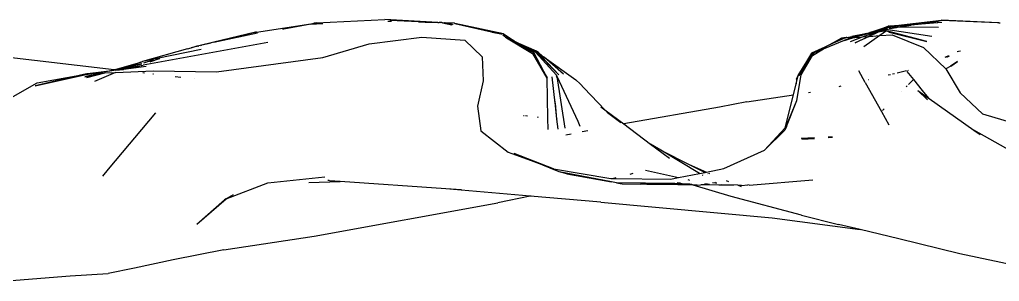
# Model space of a CAD drawing. Header units: millimetres. Extents: x -41292 to 298682, y -22072 to 33155.
# Drawn here: x 34434.6 to 34629.6, y 1735.8 to 1787.9 of the extents above; entities that cross this region are included whole.
import ezdxf

# ---------------------------------------------------------------- set-up
doc = ezdxf.new("R2010")
doc.units = ezdxf.units.MM

# ---------------------------------------------------------------- blocks, each defined once
blk = doc.blocks.new('AHSISHEUD')
for p, q in [((35109.14, 19433.54), (35119.98, 19435.21)), ((35114.6, 19434.22), (35119.98, 19435.21)), ((35122.24, 19435.2), (35119.97, 19435.04)), ((35119.98, 19435.21), (35120.33, 19435.28)), ((35120.33, 19435.28), (35120.56, 19435.29)), ((35121.1, 19435.39), (35120.56, 19435.29)), ((35120.56, 19435.29), (35121.41, 19435.33)), ((35121.1, 19435.39), (35134.71, 19436.03)), ((35122.33, 19435.18), (35122.24, 19435.2)), ((35145.22, 19435.46), (35134.71, 19436.03)), ((35135.26, 19435.71), (35135.31, 19435.72)), ((35135.31, 19435.72), (35136.03, 19435.69)), ((35141.37, 19435.55), (35135.71, 19435.84)), ((35141.37, 19435.55), (35142.7, 19435.5)), ((35142.7, 19435.5), (35145.22, 19435.46)), ((35145.22, 19435.46), (35145.44, 19435.45)), ((35145.44, 19435.45), (35145.49, 19435.42)), ((35145.74, 19435.44), (35145.49, 19435.42)), ((35145.76, 19435.37), (35145.49, 19435.42)), ((35145.95, 19435.43), (35145.74, 19435.44)), ((35146.06, 19435.43), (35145.95, 19435.43)), ((35146.06, 19435.43), (35146.12, 19435.42)), ((35146.12, 19435.42), (35146.56, 19435.33)), ((35146.12, 19435.42), (35146.59, 19435.41)), ((35148.03, 19434.95), (35146.18, 19435.29)), ((35146.72, 19435.38), (35146.59, 19435.41)), ((35148.53, 19435.29), (35146.72, 19435.38)), ((35147.11, 19435.31), (35146.72, 19435.38)), ((35146.85, 19435.28), (35148.18, 19435.02)), ((35148.29, 19435.08), (35147.31, 19435.27)), ((35148.53, 19435.29), (35148.63, 19435.24)), ((35158.33, 19433.19), (35148.63, 19435.24)), ((35148.63, 19435.24), (35155.92, 19433.58)), ((35233.79, 19434.29), (35234.84, 19434.71)), ((35233.79, 19434.29), (35234.47, 19434.5)), ((35234.18, 19434.26), (35234.63, 19434.49)), ((35234.18, 19434.26), (35234.85, 19434.46)), ((35235, 19434.46), (35234.45, 19434.22)), ((35234.47, 19434.5), (35234.63, 19434.49)), ((35234.63, 19434.49), (35234.67, 19434.5)), ((35234.67, 19434.5), (35235.12, 19434.73)), ((35234.67, 19434.5), (35234.85, 19434.46)), ((35235.12, 19434.73), (35234.84, 19434.71)), ((35235, 19434.46), (35234.85, 19434.46)), ((35235.08, 19434.5), (35235, 19434.46)), ((35235.3, 19434.6), (35235.08, 19434.5)), ((35236.45, 19434.47), (35235.08, 19434.5)), ((35235.12, 19434.73), (35235.27, 19434.74)), ((35235.27, 19434.74), (35245.46, 19435.89)), ((35240.4, 19435.09), (35235.27, 19434.74)), ((35235.28, 19434.28), (35236.45, 19434.47)), ((35239.45, 19434.94), (35235.3, 19434.6)), ((35236.45, 19434.47), (35236.5, 19434.47)), ((35236.5, 19434.47), (35236.65, 19434.5)), ((35236.65, 19434.5), (35236.71, 19434.5)), ((35236.71, 19434.5), (35239.45, 19434.94)), ((35244.92, 19434.48), (35236.71, 19434.5)), ((35239.85, 19434.97), (35239.45, 19434.94)), ((35245.56, 19435.44), (35239.85, 19434.97)), ((35239.85, 19434.97), (35240.4, 19435.09)), ((35240.4, 19435.09), (35240.81, 19435.12)), ((35240.81, 19435.12), (35245.46, 19435.89)), ((35240.81, 19435.12), (35244.82, 19435.73)), ((35245.56, 19435.44), (35240.81, 19435.12)), ((35244.82, 19435.73), (35245.46, 19435.89)), ((35245.46, 19435.89), (35256.63, 19435.44)), ((35256.87, 19435.38), (35245.46, 19435.89)), ((35256.63, 19435.44), (35256.87, 19435.38)), ((35256.87, 19435.38), (35257.19, 19435.37)), ((35108.94, 19433.51), (35100.64, 19431.5)), ((35100.64, 19431.5), (35108.22, 19433.4)), ((35100.64, 19431.5), (35109.38, 19433.37)), ((35108.22, 19433.4), (35108.94, 19433.51)), ((35109.14, 19433.54), (35108.94, 19433.51)), ((35114.33, 19434.18), (35114.6, 19434.22)), ((35131.56, 19431.21), (35142.07, 19432.56)), ((35142.07, 19432.56), (35150.64, 19431.9)), ((35156.06, 19433.55), (35155.92, 19433.58)), ((35157.59, 19433.25), (35156.06, 19433.55)), ((35156.06, 19433.55), (35157.76, 19433.16)), ((35157.76, 19433.16), (35157.59, 19433.25)), ((35158.33, 19433.19), (35157.59, 19433.25)), ((35157.76, 19433.16), (35157.94, 19433.12)), ((35158.33, 19433.19), (35157.94, 19433.12)), ((35158.5, 19432.69), (35158.21, 19432.91)), ((35158.33, 19433.19), (35160.21, 19431.91)), ((35158.57, 19432.65), (35158.5, 19432.69)), ((35158.58, 19432.63), (35158.57, 19432.65)), ((35158.64, 19432.58), (35158.58, 19432.63)), ((35158.72, 19432.52), (35158.64, 19432.58)), ((35158.75, 19432.54), (35158.64, 19432.58)), ((35158.72, 19432.52), (35158.9, 19432.37)), ((35158.72, 19432.52), (35158.86, 19432.47)), ((35158.86, 19432.47), (35158.75, 19432.54)), ((35158.89, 19432.45), (35158.86, 19432.47)), ((35226.53, 19432.49), (35225.61, 19432.35)), ((35226.53, 19432.49), (35226.36, 19432.41)), ((35226.64, 19432.47), (35226.53, 19432.49)), ((35226.64, 19432.47), (35227.63, 19432.67)), ((35227.07, 19432.41), (35229.76, 19433)), ((35228.76, 19432.84), (35227.07, 19432.41)), ((35227.36, 19431.66), (35229.79, 19432.57)), ((35227.36, 19431.66), (35229.54, 19432.55)), ((35230, 19433.14), (35227.63, 19432.67)), ((35228.76, 19432.84), (35227.63, 19432.67)), ((35227.97, 19432.43), (35229.76, 19433)), ((35230.73, 19433.16), (35228.25, 19432.45)), ((35228.25, 19432.45), (35229.54, 19432.55)), ((35231.1, 19432.67), (35228.28, 19431.37)), ((35228.28, 19431.37), (35230.91, 19432.66)), ((35228.8, 19432.85), (35228.76, 19432.84)), ((35230, 19433.14), (35228.8, 19432.85)), ((35229.76, 19433), (35228.8, 19432.85)), ((35229.54, 19432.55), (35229.68, 19432.61)), ((35229.68, 19432.61), (35229.79, 19432.57)), ((35229.76, 19433), (35229.79, 19433.01)), ((35229.79, 19433.01), (35231.67, 19433.43)), ((35229.79, 19432.57), (35231.83, 19433.34)), ((35229.79, 19433.01), (35230.56, 19433.26)), ((35230.73, 19433.16), (35229.79, 19433.01)), ((35229.79, 19432.57), (35230.91, 19432.66)), ((35230.56, 19433.26), (35230, 19433.14)), ((35233.22, 19432.84), (35230.01, 19430.59)), ((35230.56, 19433.26), (35230.83, 19433.34)), ((35231.67, 19433.43), (35230.73, 19433.16)), ((35231.83, 19433.34), (35230.73, 19433.16)), ((35230.83, 19433.34), (35230.85, 19433.35)), ((35230.85, 19433.35), (35230.99, 19433.39)), ((35230.91, 19432.66), (35232.51, 19433.44)), ((35230.91, 19432.66), (35231.1, 19432.67)), ((35230.99, 19433.39), (35231.21, 19433.44)), ((35232.91, 19433.51), (35231.1, 19432.67)), ((35231.1, 19432.67), (35233.22, 19432.84)), ((35231.21, 19433.44), (35233.79, 19434.29)), ((35232.5, 19433.76), (35231.21, 19433.44)), ((35232.3, 19433.61), (35231.21, 19433.44)), ((35231.67, 19433.43), (35232.3, 19433.61)), ((35231.83, 19433.34), (35232.66, 19433.65)), ((35232.51, 19433.44), (35231.83, 19433.34)), ((35232.5, 19433.66), (35232.3, 19433.61)), ((35232.5, 19433.76), (35233.79, 19434.29)), ((35233.37, 19433.91), (35232.5, 19433.76)), ((35232.77, 19433.74), (35232.5, 19433.66)), ((35232.5, 19433.66), (35232.66, 19433.65)), ((35232.51, 19433.44), (35233.13, 19433.75)), ((35232.91, 19433.51), (35232.51, 19433.44)), ((35232.66, 19433.65), (35232.85, 19433.72)), ((35232.85, 19433.72), (35232.77, 19433.74)), ((35232.85, 19433.72), (35232.93, 19433.75)), ((35233.71, 19433.88), (35232.91, 19433.51)), ((35234.5, 19433.76), (35232.91, 19433.51)), ((35232.93, 19433.75), (35233.07, 19433.8)), ((35232.93, 19433.75), (35233.13, 19433.75)), ((35233.07, 19433.8), (35233.22, 19433.79)), ((35233.13, 19433.75), (35233.22, 19433.79)), ((35233.22, 19433.79), (35233.34, 19433.85)), ((35234.53, 19433.76), (35233.22, 19432.84)), ((35233.22, 19432.84), (35235.64, 19433.02)), ((35233.34, 19433.85), (35233.37, 19433.91)), ((35233.34, 19433.85), (35233.71, 19433.88)), ((35233.59, 19433.97), (35233.37, 19433.91)), ((35233.59, 19433.97), (35233.88, 19434.12)), ((35233.88, 19433.96), (35233.71, 19433.88)), ((35233.88, 19434.12), (35234.18, 19434.26)), ((35234.45, 19434.22), (35233.88, 19433.96)), ((35234.45, 19434.22), (35233.88, 19434.12)), ((35233.88, 19433.96), (35234.3, 19434.01)), ((35234.38, 19434.05), (35234.3, 19434.01)), ((35234.3, 19434.01), (35234.41, 19433.99)), ((35243.57, 19432.69), (35234.38, 19434.05)), ((35234.53, 19433.76), (35234.5, 19433.76)), ((35235.05, 19433.5), (35234.53, 19433.76)), ((35242.56, 19431.65), (35234.53, 19433.76)), ((35235.04, 19434.23), (35235.07, 19434.25)), ((35235.05, 19433.5), (35242.56, 19431.65)), ((35235.07, 19434.25), (35235.1, 19434.26)), ((35235.21, 19434.24), (35235.1, 19434.26)), ((35235.28, 19434.28), (35235.21, 19434.24)), ((35235.45, 19434.4), (35235.28, 19434.28)), ((35235.64, 19433.02), (35241.92, 19430.5)), ((35111.39, 19431.48), (35086.62, 19426.94)), ((35096.16, 19430.39), (35097.31, 19430.79)), ((35097.24, 19430.69), (35096.16, 19430.39)), ((35097.24, 19430.69), (35097.31, 19430.79)), ((35097.31, 19430.71), (35097.24, 19430.69)), ((35097.31, 19430.79), (35100.11, 19431.39)), ((35097.52, 19430.74), (35097.33, 19430.69)), ((35097.52, 19430.74), (35097.6, 19430.75)), ((35098.05, 19430.87), (35098.23, 19430.92)), ((35100.11, 19431.39), (35098.23, 19430.92)), ((35100.64, 19431.5), (35100.11, 19431.39)), ((35122.34, 19428.45), (35131.56, 19431.21)), ((35150.64, 19431.9), (35154.05, 19428.59)), ((35158.92, 19432.44), (35158.89, 19432.45)), ((35158.9, 19432.37), (35164.07, 19429.29)), ((35158.9, 19432.37), (35159.12, 19432.31)), ((35159.12, 19432.31), (35158.92, 19432.44)), ((35159.1, 19432.41), (35158.92, 19432.44)), ((35159.51, 19432.18), (35159.1, 19432.41)), ((35159.12, 19432.31), (35159.33, 19432.19)), ((35159.51, 19432.18), (35159.12, 19432.31)), ((35159.45, 19432.15), (35159.33, 19432.19)), ((35159.58, 19432.08), (35159.45, 19432.15)), ((35159.9, 19431.97), (35159.51, 19432.18)), ((35159.67, 19432.04), (35159.58, 19432.08)), ((35159.9, 19431.97), (35159.67, 19432.04)), ((35160.11, 19431.85), (35159.9, 19431.97)), ((35160.4, 19431.72), (35160.11, 19431.85)), ((35160.21, 19431.91), (35160.4, 19431.72)), ((35160.47, 19431.73), (35160.4, 19431.72)), ((35160.62, 19431.57), (35160.4, 19431.72)), ((35160.47, 19431.73), (35160.68, 19431.59)), ((35160.97, 19431.39), (35160.62, 19431.57)), ((35161.38, 19431.3), (35160.68, 19431.59)), ((35160.68, 19431.59), (35160.97, 19431.39)), ((35161.13, 19431.28), (35160.97, 19431.39)), ((35164.67, 19429.54), (35161.13, 19431.28)), ((35164.5, 19429.74), (35161.13, 19431.28)), ((35161.13, 19431.28), (35161.72, 19430.88)), ((35161.38, 19431.3), (35164.7, 19429.73)), ((35164.9, 19429.77), (35161.38, 19431.3)), ((35161.72, 19430.88), (35164.36, 19429.48)), ((35161.72, 19430.88), (35164.07, 19429.29)), ((35222.24, 19430.54), (35219.58, 19429.34)), ((35222, 19430.2), (35227.28, 19432.38)), ((35222.24, 19430.54), (35225.61, 19432.35)), ((35223.95, 19431.32), (35222.24, 19430.54)), ((35226.36, 19432.41), (35223.95, 19431.32)), ((35225.53, 19432.25), (35223.95, 19431.32)), ((35226.36, 19432.41), (35225.53, 19432.25)), ((35225.53, 19432.25), (35225.61, 19432.35)), ((35225.61, 19432.35), (35226.36, 19432.41)), ((35228.25, 19432.45), (35226.19, 19431.87)), ((35226.19, 19431.87), (35227.97, 19432.43)), ((35227.07, 19432.41), (35227, 19432.42)), ((35227.28, 19432.38), (35227.97, 19432.43)), ((35227.97, 19432.43), (35228.25, 19432.45)), ((35080.82, 19426.05), (35045.83, 19430.09)), ((35095.42, 19430.19), (35086.47, 19427.65)), ((35098.11, 19430.08), (35086.47, 19427.65)), ((35095.42, 19430.19), (35096.16, 19430.39)), ((35154.05, 19428.59), (35154.24, 19423.83)), ((35164.07, 19429.29), (35164.36, 19429.48)), ((35164.07, 19429.29), (35166.99, 19424.46)), ((35164.07, 19429.29), (35166.96, 19424.38)), ((35166.99, 19424.46), (35164.36, 19429.48)), ((35164.67, 19429.54), (35164.5, 19429.74)), ((35164.67, 19429.54), (35168.83, 19424.97)), ((35164.9, 19429.77), (35164.7, 19429.73)), ((35164.7, 19429.73), (35169.33, 19425.01)), ((35169.33, 19425.01), (35164.9, 19429.77)), ((35165.29, 19429.49), (35164.9, 19429.77)), ((35166.1, 19428.73), (35165.29, 19429.49)), ((35166.1, 19428.73), (35166.39, 19428.53)), ((35219.58, 19429.34), (35216.93, 19424.87)), ((35216.93, 19424.87), (35219.55, 19429.1)), ((35219.55, 19429.1), (35217.03, 19424.9)), ((35219.43, 19428.66), (35217.06, 19424.91)), ((35217.55, 19425.05), (35219.84, 19428.91)), ((35219.43, 19428.66), (35219.55, 19429.1)), ((35219.43, 19428.66), (35219.84, 19428.91)), ((35219.55, 19429.1), (35220.12, 19429.38)), ((35219.55, 19429.1), (35219.58, 19429.34)), ((35219.84, 19428.91), (35222, 19430.2)), ((35219.84, 19428.91), (35220.12, 19429.38)), ((35220.12, 19429.38), (35220.15, 19429.43)), ((35222, 19430.2), (35220.15, 19429.43)), ((35241.92, 19430.5), (35246.37, 19426.19)), ((35246.88, 19428.84), (35246.13, 19428.51)), ((35247, 19428.75), (35246.46, 19428.48)), ((35248.85, 19429.69), (35248.6, 19429.58)), ((35249.26, 19429.74), (35248.85, 19429.69)), ((35080.82, 19426.05), (35086.1, 19427.58)), ((35084.11, 19426.75), (35080.82, 19426.05)), ((35087.17, 19426.68), (35082.69, 19426.12)), ((35082.88, 19426.21), (35086.62, 19426.94)), ((35083.38, 19426.41), (35086.62, 19426.94)), ((35083.78, 19426.61), (35083.99, 19426.66)), ((35083.99, 19426.66), (35086.32, 19427.25)), ((35084.11, 19426.75), (35083.99, 19426.66)), ((35084.3, 19426.79), (35084.11, 19426.75)), ((35086.1, 19427.58), (35084.3, 19426.79)), ((35086.32, 19427.25), (35084.3, 19426.79)), ((35086.18, 19427.61), (35086.1, 19427.58)), ((35086.19, 19427.57), (35086.1, 19427.58)), ((35086.19, 19427.57), (35086.23, 19427.62)), ((35086.23, 19427.62), (35086.32, 19427.63)), ((35086.32, 19427.63), (35086.47, 19427.65)), ((35086.76, 19427.42), (35088.56, 19428)), ((35088.01, 19427.58), (35088.06, 19427.59)), ((35089.8, 19428.2), (35088.06, 19427.59)), ((35088.65, 19428.01), (35088.56, 19428)), ((35089.93, 19428.22), (35089.8, 19428.2)), ((35101.18, 19425.62), (35122.34, 19428.45)), ((35166.39, 19428.53), (35172.71, 19424)), ((35170.24, 19425.14), (35166.39, 19428.53)), ((35247.35, 19426.73), (35246.37, 19426.19)), ((35248.7, 19427.65), (35247.3, 19426.77)), ((35247.35, 19426.73), (35248.7, 19427.65)), ((35074.7, 19425.07), (35065.12, 19422.86)), ((35065.12, 19422.86), (35074.92, 19425.04)), ((35065.5, 19423.43), (35074.7, 19425.07)), ((35075.4, 19425.23), (35074.7, 19425.07)), ((35074.92, 19425.04), (35076.37, 19425.27)), ((35074.92, 19425.04), (35075.68, 19425.24)), ((35077.99, 19425.35), (35074.96, 19424.66)), ((35074.96, 19424.66), (35078.12, 19425.27)), ((35075.38, 19424.48), (35078.99, 19425.4)), ((35075.38, 19424.48), (35078.12, 19425.27)), ((35075.68, 19425.24), (35075.4, 19425.23)), ((35075.78, 19425.25), (35075.68, 19425.24)), ((35076.06, 19425.31), (35075.78, 19425.25)), ((35075.78, 19425.25), (35076.37, 19425.27)), ((35078.25, 19425.58), (35076.06, 19425.31)), ((35076.06, 19425.31), (35076.37, 19425.27)), ((35076.37, 19425.27), (35077.99, 19425.35)), ((35081.12, 19425.5), (35076.91, 19423.73)), ((35077.99, 19425.35), (35078.45, 19425.37)), ((35078.12, 19425.27), (35078.45, 19425.37)), ((35078.25, 19425.58), (35080.34, 19425.92)), ((35079.85, 19425.78), (35078.25, 19425.58)), ((35078.45, 19425.37), (35078.99, 19425.4)), ((35078.99, 19425.4), (35081.12, 19425.5)), ((35081.08, 19425.93), (35079.85, 19425.78)), ((35080.34, 19425.92), (35079.85, 19425.78)), ((35080.34, 19425.92), (35082.29, 19426.23)), ((35080.34, 19425.92), (35080.82, 19426.05)), ((35081.08, 19425.93), (35082.29, 19426.23)), ((35081.08, 19425.93), (35082.69, 19426.12)), ((35081.12, 19425.5), (35088.62, 19425.85)), ((35082.29, 19426.23), (35083.78, 19426.61)), ((35082.29, 19426.23), (35083.25, 19426.39)), ((35082.75, 19426.18), (35082.69, 19426.12)), ((35082.88, 19426.21), (35082.75, 19426.18)), ((35083.25, 19426.39), (35082.88, 19426.21)), ((35083.38, 19426.41), (35083.25, 19426.39)), ((35083.78, 19426.61), (35083.38, 19426.41)), ((35086.87, 19425.36), (35086.52, 19425.4)), ((35088.67, 19425.15), (35088.51, 19425.17)), ((35088.62, 19425.85), (35101.18, 19425.62)), ((35168.83, 19424.97), (35168.89, 19424.87)), ((35168.89, 19424.87), (35168.89, 19424.83)), ((35168.89, 19424.83), (35168.95, 19424.78)), ((35168.96, 19424.45), (35168.89, 19424.83)), ((35168.96, 19424.71), (35168.95, 19424.78)), ((35170.59, 19414.41), (35168.96, 19424.71)), ((35173.17, 19415.72), (35168.96, 19424.71)), ((35216.6, 19424.19), (35216.93, 19424.87)), ((35216.66, 19419.92), (35217.55, 19425.05)), ((35216.87, 19424.61), (35216.93, 19424.87)), ((35230.32, 19423.47), (35229.05, 19425.8)), ((35235.35, 19425.05), (35234.84, 19424.93)), ((35236.15, 19425.24), (35235.73, 19425.14)), ((35238.55, 19425.8), (35236.65, 19425.35)), ((35238.61, 19425.72), (35239.91, 19424.08)), ((35238.88, 19425.87), (35238.74, 19425.84)), ((35246.37, 19426.19), (35249.22, 19421.47)), ((35058.89, 19419.66), (35065.5, 19423.43)), ((35094.11, 19424.52), (35092.99, 19424.65)), ((35096.76, 19424.21), (35096.72, 19424.22)), ((35154.24, 19423.83), (35153.15, 19418.79)), ((35166.99, 19424.46), (35166.96, 19424.38)), ((35166.96, 19424.38), (35167.09, 19416.37)), ((35168.62, 19419.41), (35167.98, 19424.66)), ((35173.55, 19423.26), (35172.71, 19424)), ((35174.35, 19422.35), (35173.55, 19423.26)), ((35216, 19421.05), (35216.53, 19423.22)), ((35216.53, 19423.22), (35216.87, 19424.61)), ((35216.6, 19424.19), (35216.53, 19423.22)), ((35216.87, 19424.61), (35216.6, 19424.19)), ((35225.45, 19422.75), (35225.08, 19422.66)), ((35230.32, 19423.47), (35233.52, 19417.72)), ((35230.95, 19424.03), (35230.87, 19424.01)), ((35238.62, 19422.8), (35238.46, 19422.63)), ((35239.91, 19424.08), (35238.93, 19423.1)), ((35239.91, 19424.08), (35241.65, 19421.91)), ((35174.35, 19422.35), (35178.47, 19418.08)), ((35206.73, 19419.67), (35216, 19421.05)), ((35214.39, 19414.46), (35216, 19421.05)), ((35219.04, 19421.5), (35219.44, 19421.56)), ((35237.59, 19421.78), (35237.57, 19421.75)), ((35240.76, 19421.91), (35242.72, 19420.08)), ((35240.76, 19421.91), (35242.92, 19420.38)), ((35241.65, 19421.91), (35242.92, 19420.38)), ((35249.22, 19421.47), (35253.63, 19417.27)), ((35168.46, 19420.16), (35168.89, 19416.18)), ((35168.62, 19419.41), (35168.89, 19416.18)), ((35206.73, 19419.67), (35201.28, 19418.58)), ((35214.5, 19414.58), (35216.66, 19419.92)), ((35214.66, 19414.75), (35216.66, 19419.92)), ((35242.92, 19420.38), (35243.02, 19420.32)), ((35243.02, 19420.32), (35251.95, 19414.04)), ((35089.06, 19417.49), (35079.6, 19406.23)), ((35153.15, 19418.79), (35153.81, 19413.91)), ((35162.41, 19416.87), (35162.27, 19416.89)), ((35177.67, 19418.68), (35178.47, 19418.08)), ((35178.81, 19417.72), (35178.38, 19418.06)), ((35178.47, 19418.08), (35178.49, 19418.06)), ((35178.49, 19418.06), (35178.81, 19417.72)), ((35178.49, 19418.06), (35182.25, 19415.24)), ((35181.69, 19415.48), (35178.81, 19417.72)), ((35178.81, 19417.72), (35179.03, 19417.49)), ((35181.69, 19415.48), (35179.03, 19417.49)), ((35201.28, 19418.58), (35182.25, 19415.24)), ((35233.52, 19417.72), (35233.47, 19417.67)), ((35233.52, 19417.72), (35235.01, 19415.05)), ((35234.07, 19418.28), (35233.71, 19417.91)), ((35253.63, 19417.27), (35262.73, 19414.53)), ((35163.09, 19416.8), (35162.68, 19416.85)), ((35165.31, 19416.56), (35165.05, 19416.59)), ((35167.21, 19416.36), (35167.09, 19416.37)), ((35167.09, 19416.37), (35167.13, 19414.12)), ((35168.89, 19416.18), (35168.8, 19416.19)), ((35168.89, 19416.18), (35169.1, 19414.22)), ((35169.07, 19416.16), (35168.89, 19416.18)), ((35173.22, 19415.72), (35173.17, 19415.72)), ((35173.59, 19414.71), (35173.17, 19415.72)), ((35182.25, 19415.24), (35187.57, 19411.25)), ((35153.81, 19413.91), (35159.25, 19409.64)), ((35171.79, 19413.23), (35170.75, 19413.03)), ((35175.07, 19413.86), (35173.98, 19413.65)), ((35210.25, 19410.05), (35214.39, 19414.46)), ((35210.25, 19410.05), (35214.28, 19414.03)), ((35214.66, 19414.75), (35214.28, 19414.03)), ((35214.39, 19414.46), (35214.5, 19414.58)), ((35214.5, 19414.58), (35214.66, 19414.75)), ((35251.95, 19414.04), (35253.19, 19413.13)), ((35259.34, 19409.81), (35251.95, 19414.04)), ((35187.57, 19411.25), (35191.33, 19408.43)), ((35189.65, 19410), (35187.57, 19411.25)), ((35220.19, 19412.48), (35217.57, 19412.35)), ((35217.66, 19412.21), (35220.19, 19412.38)), ((35222.95, 19412.55), (35223.79, 19412.61)), ((35223.79, 19412.64), (35222.96, 19412.61)), ((35159.25, 19409.64), (35164.32, 19407.79)), ((35168.28, 19406.34), (35160.44, 19409.38)), ((35164.32, 19407.79), (35160.44, 19409.38)), ((35189.65, 19410), (35195.26, 19407.2)), ((35197.32, 19405.4), (35189.65, 19410)), ((35202.17, 19406.35), (35210.25, 19410.05)), ((35164.32, 19407.79), (35168.28, 19406.34)), ((35169.41, 19405.7), (35164.32, 19407.79)), ((35195.26, 19407.2), (35198.7, 19405.66)), ((35195.26, 19407.2), (35198.45, 19405.61)), ((35079.6, 19406.23), (35078.52, 19404.88)), ((35168.28, 19406.34), (35179.67, 19404.4)), ((35170.91, 19405.32), (35169.41, 19405.7)), ((35179.81, 19403.7), (35169.41, 19405.7)), ((35170.91, 19405.32), (35179.81, 19403.7)), ((35184.04, 19405.36), (35183.45, 19405.21)), ((35186.58, 19406.05), (35193.16, 19404.57)), ((35193.16, 19404.57), (35197.32, 19405.4)), ((35197.32, 19405.4), (35198.45, 19405.61)), ((35198.45, 19405.61), (35198.7, 19405.66)), ((35198.7, 19405.66), (35202.17, 19406.35)), ((35198.95, 19405.37), (35199.06, 19405.31)), ((35199.2, 19405.44), (35199.3, 19405.39)), ((35103.11, 19400.32), (35111.43, 19403.55)), ((35111.43, 19403.55), (35122.78, 19404.69)), ((35119.6, 19403.57), (35125.81, 19403.79)), ((35123.63, 19404), (35123.37, 19403.97)), ((35125.81, 19403.79), (35123.71, 19403.94)), ((35146.81, 19402.32), (35125.81, 19403.79)), ((35179.67, 19404.4), (35180.18, 19404.4)), ((35180.78, 19403.51), (35179.81, 19403.7)), ((35180.66, 19404.51), (35180.18, 19404.4)), ((35180.18, 19404.4), (35191.58, 19404.26)), ((35192.4, 19403.37), (35180.78, 19403.51)), ((35180.78, 19403.51), (35181.95, 19403.31)), ((35181.95, 19403.31), (35185.61, 19403.29)), ((35185.99, 19403.28), (35185.61, 19403.29)), ((35186.84, 19403.28), (35185.99, 19403.28)), ((35186.84, 19403.28), (35187.81, 19403.32)), ((35196.08, 19403.07), (35186.84, 19403.28)), ((35186.84, 19403.28), (35192.32, 19403.25)), ((35187.81, 19403.32), (35192.4, 19403.37)), ((35187.81, 19403.32), (35192.32, 19403.25)), ((35191.58, 19404.26), (35193.16, 19404.57)), ((35192.32, 19403.25), (35192.52, 19403.25)), ((35195.41, 19403.23), (35192.4, 19403.37)), ((35192.52, 19403.25), (35193.17, 19403.25)), ((35193.56, 19403.48), (35192.86, 19403.51)), ((35193.17, 19403.25), (35193.34, 19403.24)), ((35193.34, 19403.24), (35195.41, 19403.23)), ((35194.99, 19404.16), (35195.35, 19404.08)), ((35195.67, 19403.2), (35195.41, 19403.23)), ((35198.04, 19404.97), (35197.91, 19405.05)), ((35198.38, 19403.28), (35198.32, 19403.27)), ((35198.9, 19403.24), (35198.38, 19403.28)), ((35198.6, 19403.31), (35198.9, 19403.24)), ((35198.9, 19403.24), (35199.29, 19403.28)), ((35200.55, 19403.46), (35199.92, 19403.5)), ((35200.55, 19403.46), (35200.38, 19403.57)), ((35200.61, 19403.43), (35200.55, 19403.46)), ((35200.8, 19403.45), (35200.61, 19403.43)), ((35203.18, 19403.72), (35202.68, 19403.9)), ((35207.21, 19403.09), (35219.85, 19404.1)), ((35163.64, 19400.86), (35146.81, 19402.32)), ((35149.94, 19402.1), (35146.81, 19402.32)), ((35195.69, 19403.19), (35195.67, 19403.2)), ((35195.78, 19403.19), (35195.69, 19403.19)), ((35196.08, 19403.07), (35195.78, 19403.19)), ((35203.65, 19400.79), (35196.08, 19403.07)), ((35196.86, 19403.05), (35196.08, 19403.07)), ((35196.86, 19403.05), (35198.2, 19403.16)), ((35197.66, 19403.17), (35197.75, 19403.18)), ((35197.75, 19403.18), (35198.2, 19403.16)), ((35198.2, 19403.16), (35198.32, 19403.17)), ((35198.32, 19403.17), (35201.2, 19403.14)), ((35201.2, 19403.14), (35201.77, 19403.13)), ((35204.96, 19403.03), (35201.77, 19403.13)), ((35201.77, 19403.13), (35204.18, 19403.11)), ((35205.08, 19402.99), (35204.96, 19403.03)), ((35205.7, 19402.75), (35205.08, 19402.99)), ((35205.7, 19402.96), (35205.08, 19402.99)), ((35205.7, 19402.96), (35206.96, 19403.1)), ((35207.21, 19403.09), (35206.96, 19403.1)), ((35097.3, 19395.27), (35103.11, 19400.32)), ((35097.3, 19395.27), (35102.77, 19400.16)), ((35103.11, 19400.32), (35102.77, 19400.16)), ((35104.53, 19401.16), (35103.11, 19400.32)), ((35120.65, 19392.91), (35157.2, 19399.53)), ((35163.64, 19400.86), (35157.2, 19399.53)), ((35163.84, 19400.9), (35163.64, 19400.86)), ((35177.69, 19399.64), (35163.64, 19400.86)), ((35177.69, 19399.64), (35211.81, 19396.57)), ((35217.63, 19397.07), (35203.65, 19400.79)), ((35211.81, 19396.57), (35229.3, 19394.2)), ((35217.63, 19397.07), (35224.97, 19395.22)), ((35229.3, 19394.2), (35224.97, 19395.22)), ((35237.01, 19392.38), (35229.3, 19394.2)), ((35102.67, 19390.2), (35120.65, 19392.91)), ((35249.12, 19389.4), (35237.01, 19392.38)), ((35102.67, 19390.2), (35092.58, 19388.2)), ((35092.58, 19388.2), (35084.86, 19386.51)), ((35260.75, 19386.91), (35249.12, 19389.4)), ((35084.86, 19386.51), (35079.66, 19385.47)), ((35057.89, 19383.89), (35072.06, 19385)), ((35072.06, 19385), (35079.66, 19385.47))]:
    blk.add_line(p, q)

msp = doc.modelspace()

# ---------------------------------------------------------------- block references
msp.add_blockref('AHSISHEUD', (-627.37, -17648.09))

doc.saveas('drawing.dxf')
